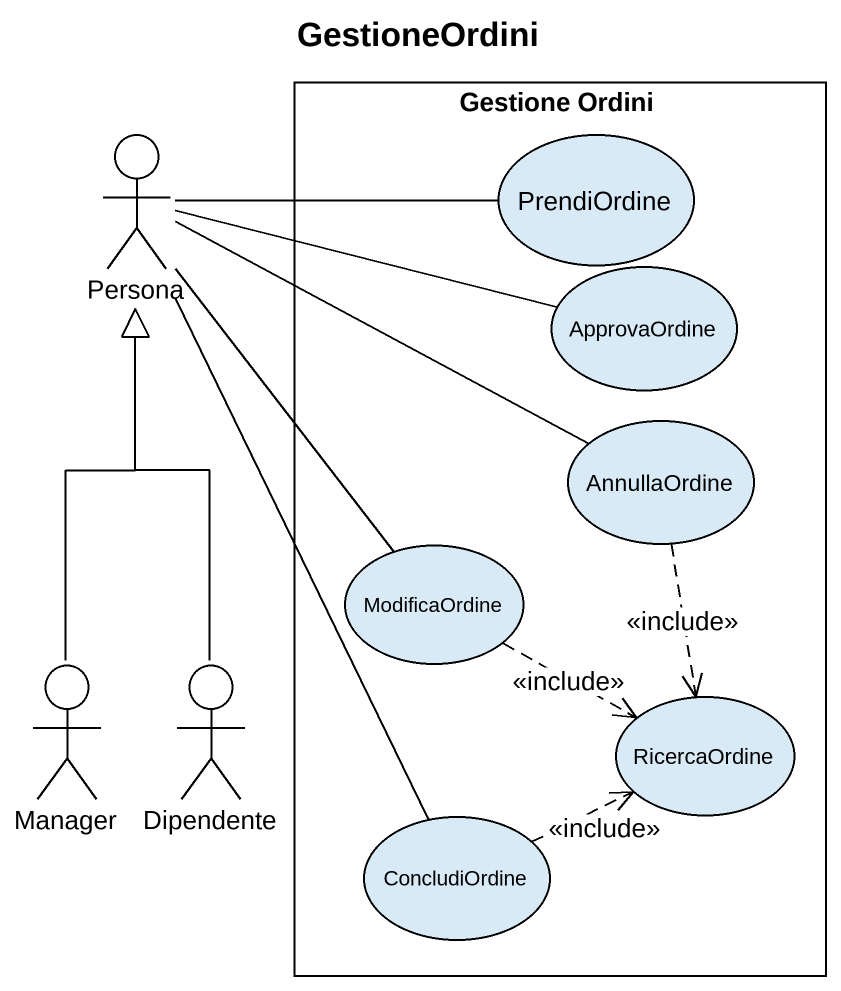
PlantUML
@startuml
title GestioneOrdini
actor Persona
rectangle "Gestione Ordini" as Gestione_Ordini {
  usecase PrendiOrdine
  usecase ApprovaOrdine
  usecase AnnullaOrdine
  usecase ModificaOrdine
  usecase RicercaOrdine
  usecase ConcludiOrdine
}
actor Manager
actor Dipendente
Persona -right- PrendiOrdine
Persona -right- ApprovaOrdine
Persona -right- AnnullaOrdine
Persona -- ModificaOrdine
Persona -- ConcludiOrdine
AnnullaOrdine ..> RicercaOrdine : <<include>>
ModificaOrdine .right.> RicercaOrdine : <<include>>
Manager -up-|> Persona
Dipendente -up-|> Persona
ConcludiOrdine .right.> RicercaOrdine : <<include>>
@enduml
